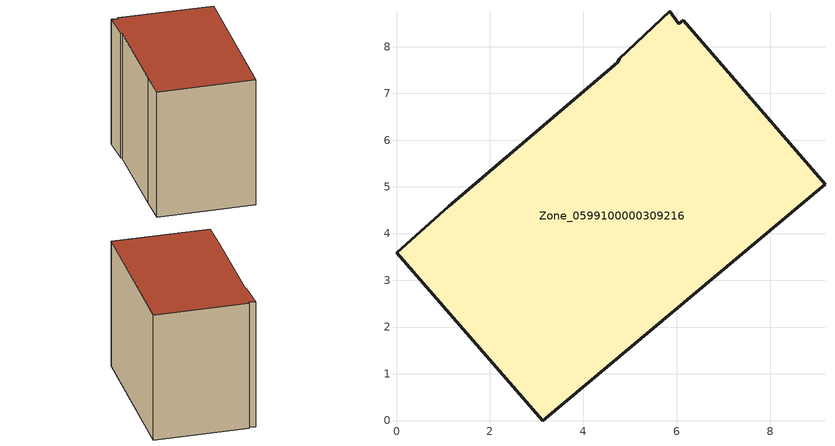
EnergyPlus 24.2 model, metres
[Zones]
Zone_0599100000309216
 floor ground (C_G): 3.13,0 0,3.59 1.12,4.58 4.73,7.66 4.77,7.74 5.85,8.75 6.04,8.49 6.14,8.57 9.17,5.06 z0
 wall outside (C_F): 5.85,8.75 4.77,7.74 4.73,7.66 1.12,4.58 0,3.59 3.13,0 9.17,5.06 6.14,8.57 6.04,8.49 5.85,8.75 z0:6.5
 roof outside (C_R): 9.17,5.06 6.14,8.57 6.04,8.49 5.85,8.75 4.77,7.74 4.73,7.66 1.12,4.58 0,3.59 3.13,0 z6.5
[BUILDING]
Pand.0599100000309216: North Axis=0; Terrain=City; Loads Convergence Tolerance Value=0.04; Temperature Convergence Tolerance Value=0.4; Solar Distribution=FullExterior; Maximum Number of Warmup Days=25; Minimum Number of Warmup Days=1
[Site:Location]
Rotterdam.The.Hague.AP_ZH_NLD Design_Conditions: Latitude=51.96; Longitude=4.45; Time Zone=1; Elevation=-4.5
[SITE:GROUNDTEMPERATURE:BUILDINGSURFACE]
18, 18, 18, 18, 18, 18, 18, 18, 18, 18, 18, 18
[MATERIAL] Thermal Absorptance=0.9; Solar Absorptance=0.7; Visible Absorptance=0.7
Name | Roughness | Thickness | Conductivity | Density | Specific Heat
G.TI.1946 | MediumSmooth | 0.15 | 1 | 540 | 1210
F.TI.1946 | Rough | 0.3 | 0.857143 | 1920 | 840
R.TI.1946 | MediumRough | 0.2 | 0.1 | 1500 | 1000
[CONSTRUCTION]
C_G: G.TI.1946
C_F: F.TI.1946
C_R: R.TI.1946
[ZONE]
Zone_0599100000309216: Type=1; Multiplier=1; Ceiling Height=Autocalculate; Volume=Autocalculate; Floor Area=autocalculate; Part of Total Floor Area=Yes
[ZONEINFILTRATION:DESIGNFLOWRATE]
Infil_Zone_0599100000309216: Zone or ZoneList or Space or SpaceList=Zone_0599100000309216; Schedule=AlwaysOn; Design Flow Rate Calculation Method=Flow/Area; Flow Rate per Floor Area=0.003; Constant Term Coefficient=1; Temperature Term Coefficient=0; Velocity Term Coefficient=0; Velocity Squared Term Coefficient=0
[HVACTEMPLATE:ZONE:IDEALLOADSAIRSYSTEM]
Zone_0599100000309216: Maximum Heating Supply Air Temperature=50; Minimum Cooling Supply Air Temperature=13; Maximum Heating Supply Air Humidity Ratio=0.0156; Minimum Cooling Supply Air Humidity Ratio=0.0077; Heating Limit=NoLimit; Cooling Limit=NoLimit; Dehumidification Control Type=ConstantSensibleHeatRatio; Cooling Sensible Heat Ratio=0.7; Dehumidification Setpoint=60; Humidification Control Type=None; Humidification Setpoint=30; Outdoor Air Method=None; Outdoor Air Flow Rate per Person=0.00944; Outdoor Air Flow Rate per Zone Floor Area=0; Outdoor Air Flow Rate per Zone=0; Demand Controlled Ventilation Type=None; Outdoor Air Economizer Type=NoEconomizer; Heat Recovery Type=None; Sensible Heat Recovery Effectiveness=0.7; Latent Heat Recovery Effectiveness=0.65
[ZONECONTROL:THERMOSTAT]
ThermostatControl_Zone_0599100000309216: Zone or ZoneList=Zone_0599100000309216; Control Type Schedule=DualSetpointControlType; Control 1=Thermostat_Zone_0599100000309216; Temperature Difference Between Cutout And Setpoint=0
[THERMOSTATSETPOINT:DUALSETPOINT]
Thermostat_Zone_0599100000309216: Heating Setpoint Temperature Schedule=HeatingSetpoint_Zone_0599100000309216; Cooling Setpoint Temperature Schedule=CoolingSetpoint_Zone_0599100000309216
[SCHEDULE:COMPACT]
HeatingSetpoint_Zone_0599100000309216: Through: 12/31, For: AllDays, Until: 24:00, 21
CoolingSetpoint_Zone_0599100000309216: Through: 12/31, For: AllDays, Until: 24:00, 24
DualSetpointControlType: Through: 12/31, For: AllDays, Until: 24:00, 4
AlwaysOn: Through: 12/31, For: AllDays, Until: 24:00, 1
